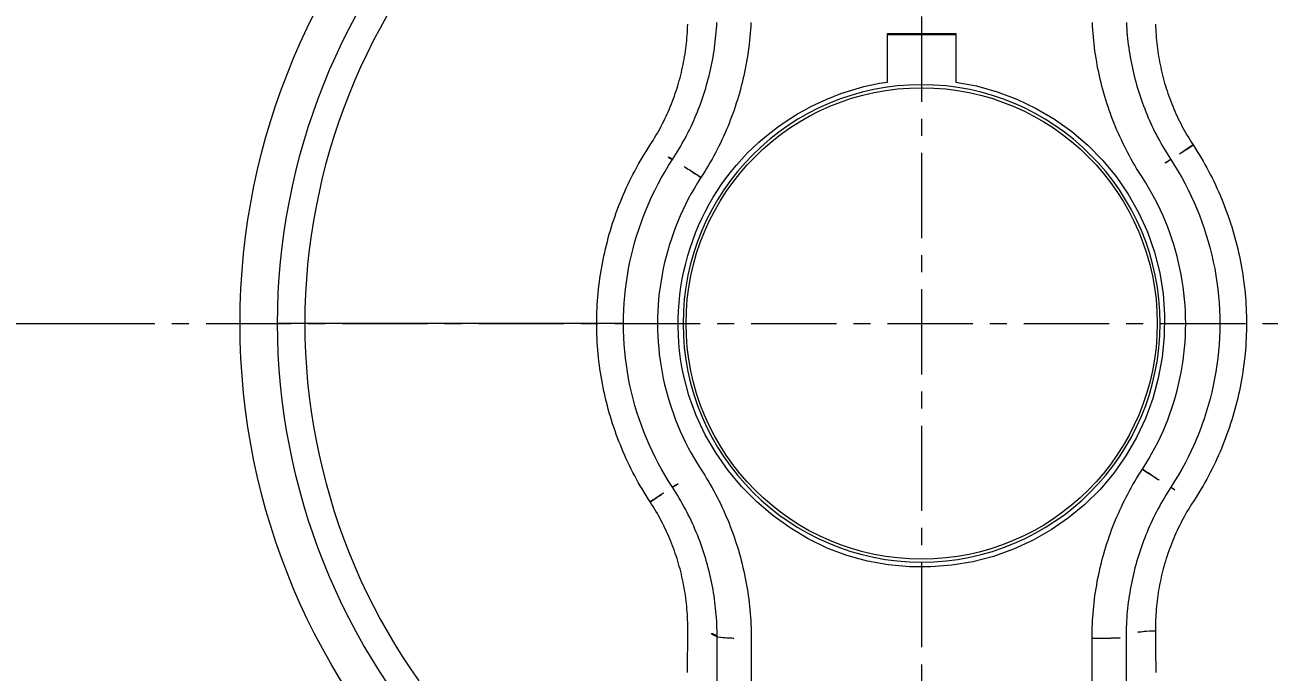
# Model space of a CAD drawing. Extents: x 16296679582 to 16296680068, y -37409616349 to -37409615993.
# Drawn here: x 16296679726.35 to 16296679762.87, y -37409616172.16 to -37409616153.18 of the extents above; entities that cross this region are included whole.
import ezdxf

# ---------------------------------------------------------------- set-up
doc = ezdxf.new("R2010")
doc.units = 0
doc.header["$LTSCALE"] = 10
doc.header["$MEASUREMENT"] = 0
doc.header["$PDMODE"] = 3
doc.header["$PDSIZE"] = -10
doc.linetypes.add('CENTER', pattern=[2, 1.25, -0.25, 0.25, -0.25])
doc.layers.get('0').update_dxf_attribs({"linetype": 'CONTINUOUS'})
doc.layers.get('DEFPOINTS').update_dxf_attribs({"linetype": 'CONTINUOUS'})
doc.layers.add('CL', color=2, linetype='CENTER')
doc.layers.add('DWG', color=7, linetype='CONTINUOUS')
doc.styles.add('Daelim Dimension', font='')
doc.styles.get('Daelim Dimension').set_extended_font_data('나눔고딕')
doc.dimstyles.new('DEFAULT', dxfattribs={"dimscale": 2, "dimtxt": 2, "dimasz": 2, "dimexe": 0, "dimexo": 2, "dimgap": 1, "dimtad": 1, "dimdec": 1, "dimzin": 9, "dimdsep": 46, "dimtxsty": 'Daelim Dimension', "dimcen": 0.5, "dimclrd": 252, "dimclre": 252, "dimclrt": 3, "dimadec": 1, "dimazin": 0, "dimtfac": 1, "dimtdec": 1, "dimtix": 1, "dimtmove": 0, "dimatfit": 3, "dimfxl": 1, "dimtolj": 1, "dimtzin": 1, "dimlwd": 9, "dimlwe": 9, "dimarcsym": 0})

# ---------------------------------------------------------------- blocks, each defined once
blk = doc.blocks.new('*D44')
at = {"color": 5, "lineweight": 9, "transparency": 16777216}
for p, q in [((16296679664.66807, -37409616157.93708), (16296679664.66807, -37409616082.79661)), ((16296679668.66807, -37409616082.79661), (16296679786.66807, -37409616082.79661)), ((16296679790.66807, -37409616157.93708), (16296679790.66807, -37409616082.79661))]:
    blk.add_line(p, q, dxfattribs=at)
at = {"color": 5, "transparency": 16777216}
for points in [[(16296679668.66807, -37409616082.12994), (16296679668.66807, -37409616083.46327), (16296679664.66807, -37409616082.79661)], [(16296679786.66807, -37409616082.12994), (16296679786.66807, -37409616083.46327), (16296679790.66807, -37409616082.79661)]]:
    blk.add_solid(points, dxfattribs=at)
at = {"layer": 'DEFPOINTS', "color": 0, "transparency": 16777216}
for p in [(16296679790.66807, -37409616082.79661), (16296679664.66807, -37409616161.93708), (16296679790.66807, -37409616161.93708)]:
    blk.add_point(p, dxfattribs=at)
at = {"color": 7, "transparency": 16777216, "insert": (16296679727.66807, -37409616076.44182), "char_height": 8, "attachment_point": 5, "style": 'Daelim Dimension'}
blk.add_mtext('\\A1;126', dxfattribs=at)
blk = doc.blocks.new('*D42')
at = {"color": 5, "lineweight": 9, "transparency": 16777216}
for p, q in [((16296679667.66807, -37409616157.93708), (16296679667.66807, -37409616095.18499)), ((16296679671.66807, -37409616095.18499), (16296679783.66807, -37409616095.18499)), ((16296679787.66807, -37409616157.93708), (16296679787.66807, -37409616095.18499))]:
    blk.add_line(p, q, dxfattribs=at)
at = {"color": 5, "transparency": 16777216}
for points in [[(16296679671.66807, -37409616094.518333), (16296679671.66807, -37409616095.851646), (16296679667.66807, -37409616095.18499)], [(16296679783.66807, -37409616094.518333), (16296679783.66807, -37409616095.851646), (16296679787.66807, -37409616095.18499)]]:
    blk.add_solid(points, dxfattribs=at)
at = {"layer": 'DEFPOINTS', "color": 0, "transparency": 16777216}
for p in [(16296679787.66807, -37409616095.18499), (16296679667.66807, -37409616161.93708), (16296679787.66807, -37409616161.93708)]:
    blk.add_point(p, dxfattribs=at)
at = {"color": 7, "transparency": 16777216, "insert": (16296679727.66807, -37409616088.847366), "char_height": 8, "attachment_point": 5, "style": 'Daelim Dimension'}
blk.add_mtext('\\A1;120', dxfattribs=at)

msp = doc.modelspace()

# ---------------------------------------------------------------- linework, layer by layer
at = {"layer": 'CL', "lineweight": 13, "ltscale": 0.2}
for p, q in [((16296679752.66807, -37409616136.93708), (16296679752.66807, -37409616227.372551)), ((16296679677.66807, -37409616161.93708), (16296679727.66807, -37409616161.93708)), ((16296679727.66807, -37409616161.93708), (16296679777.66807, -37409616161.93708))]:
    msp.add_line(p, q, dxfattribs=at)
msp.add_lwpolyline([(16296679743.135611, -37409616161.93708), (16296679742.964121, -37409616161.93708), (16296679742.792669, -37409616161.93708), (16296679742.621229, -37409616161.93708), (16296679742.44982, -37409616161.93708), (16296679742.278431, -37409616161.93708), (16296679742.107071, -37409616161.93708), (16296679741.93572, -37409616161.93708), (16296679741.764391, -37409616161.93708), (16296679741.593069, -37409616161.93708), (16296679741.42177, -37409616161.93708), (16296679741.250481, -37409616161.93708), (16296679741.07921, -37409616161.93708), (16296679740.90794, -37409616161.93708), (16296679740.736691, -37409616161.93708), (16296679740.565439, -37409616161.93708), (16296679740.394211, -37409616161.93708), (16296679740.22298, -37409616161.93708), (16296679740.05175, -37409616161.93708), (16296679739.880529, -37409616161.93708), (16296679739.709311, -37409616161.93708), (16296679739.53809, -37409616161.93708), (16296679739.366871, -37409616161.93708), (16296679739.19565, -37409616161.93708), (16296679739.02442, -37409616161.93708), (16296679738.853189, -37409616161.93708), (16296679738.681959, -37409616161.93708), (16296679738.510719, -37409616161.93708), (16296679738.33947, -37409616161.93708), (16296679738.168209, -37409616161.93708), (16296679737.996941, -37409616161.93708), (16296679737.825661, -37409616161.93708), (16296679737.654369, -37409616161.93708), (16296679737.483061, -37409616161.93708), (16296679737.311741, -37409616161.93708), (16296679737.1404, -37409616161.93708), (16296679736.96904, -37409616161.93708), (16296679736.797661, -37409616161.93708), (16296679736.626261, -37409616161.93708), (16296679736.45484, -37409616161.93708), (16296679736.2834, -37409616161.93708), (16296679736.111931, -37409616161.93708), (16296679735.940439, -37409616161.93708), (16296679735.768909, -37409616161.93708), (16296679735.597361, -37409616161.93708), (16296679735.425779, -37409616161.93708), (16296679735.254169, -37409616161.93708), (16296679735.082529, -37409616161.93708), (16296679734.910851, -37409616161.93708), (16296679734.73914, -37409616161.93708), (16296679734.56739, -37409616161.93708)], dxfattribs=at)
at = {"layer": 'DWG', "lineweight": 18}
for p, q in [((16296679751.66807, -37409616154.857353), (16296679751.66807, -37409616153.43708)), ((16296679751.66807, -37409616153.43708), (16296679753.66807, -37409616153.43708)), ((16296679753.66807, -37409616153.43708), (16296679753.66807, -37409616154.857353)), ((16296679753.66807, -37409616153.473457), (16296679751.66807, -37409616153.473457)), ((16296679746.66807, -37409616177.959251), (16296679746.66807, -37409616171.132874)), ((16296679747.66807, -37409616171.182137), (16296679747.66807, -37409616178.046173)), ((16296679757.66807, -37409616178.046173), (16296679757.66807, -37409616171.182137)), ((16296679758.66807, -37409616171.132874), (16296679758.66807, -37409616177.959251))]:
    msp.add_line(p, q, dxfattribs=at)
for points in [[(16296679733.76807, -37409616161.937103), (16296679733.77356, -37409616161.485207), (16296679733.78997, -37409616161.034073), (16296679733.81723, -37409616160.583893), (16296679733.855249, -37409616160.134903), (16296679733.903971, -37409616159.687309), (16296679733.96331, -37409616159.241333), (16296679734.03318, -37409616158.797157), (16296679734.11351, -37409616158.355049), (16296679734.204229, -37409616157.915176), (16296679734.30525, -37409616157.477798), (16296679734.4165, -37409616157.043098), (16296679734.53791, -37409616156.611298), (16296679734.66939, -37409616156.182617), (16296679734.810869, -37409616155.757271), (16296679734.962271, -37409616155.335472), (16296679735.12351, -37409616154.917427), (16296679735.294519, -37409616154.503372), (16296679735.47522, -37409616154.093513), (16296679735.665529, -37409616153.688049), (16296679735.86537, -37409616153.287216), (16296679736.07468, -37409616152.89122)], [(16296679736.98575, -37409616152.899452), (16296679736.77632, -37409616153.273857), (16296679736.575871, -37409616153.653107), (16296679736.38448, -37409616154.036987), (16296679736.202221, -37409616154.425293), (16296679736.02916, -37409616154.817833), (16296679735.865391, -37409616155.214371), (16296679735.71096, -37409616155.614723), (16296679735.565969, -37409616156.018677), (16296679735.430479, -37409616156.426041), (16296679735.30456, -37409616156.836594), (16296679735.18829, -37409616157.250122), (16296679735.081751, -37409616157.666443), (16296679734.985001, -37409616158.08532), (16296679734.898121, -37409616158.506577), (16296679734.821199, -37409616158.929993), (16296679734.75429, -37409616159.355347), (16296679734.69747, -37409616159.782471), (16296679734.65082, -37409616160.211143), (16296679734.61442, -37409616160.641129), (16296679734.588329, -37409616161.072258), (16296679734.57263, -37409616161.504311), (16296679734.56739, -37409616161.93708)], [(16296679744.70083, -37409616156.703568), (16296679744.74494, -37409616156.635513), (16296679744.78816, -37409616156.567009), (16296679744.8305, -37409616156.49807), (16296679744.87195, -37409616156.428703), (16296679744.912519, -37409616156.35891), (16296679744.95219, -37409616156.288696), (16296679744.99098, -37409616156.218102), (16296679745.02887, -37409616156.147087), (16296679745.06588, -37409616156.075706), (16296679745.10199, -37409616156.003937), (16296679745.137211, -37409616155.931824), (16296679745.171539, -37409616155.859322), (16296679745.204969, -37409616155.786484), (16296679745.237511, -37409616155.713303), (16296679745.269159, -37409616155.639793), (16296679745.29991, -37409616155.565941), (16296679745.32976, -37409616155.491783), (16296679745.358721, -37409616155.41732), (16296679745.38677, -37409616155.34256), (16296679745.413931, -37409616155.267517), (16296679745.440189, -37409616155.192177), (16296679745.465549, -37409616155.116577), (16296679745.490009, -37409616155.040718), (16296679745.513571, -37409616154.9646), (16296679745.536221, -37409616154.888237), (16296679745.55797, -37409616154.811638), (16296679745.578819, -37409616154.73481), (16296679745.59877, -37409616154.657761), (16296679745.6178, -37409616154.580513), (16296679745.635941, -37409616154.503036), (16296679745.65316, -37409616154.425392), (16296679745.669479, -37409616154.347557), (16296679745.684891, -37409616154.269547), (16296679745.69939, -37409616154.191383), (16296679745.71299, -37409616154.113037), (16296679745.72567, -37409616154.034561), (16296679745.73744, -37409616153.95594), (16296679745.748301, -37409616153.877182), (16296679745.758249, -37409616153.798309), (16296679745.767281, -37409616153.719322), (16296679745.77541, -37409616153.640228), (16296679745.78261, -37409616153.561043), (16296679745.7889, -37409616153.481758), (16296679745.794279, -37409616153.402397), (16296679745.79874, -37409616153.322983), (16296679745.80228, -37409616153.2435), (16296679745.804899, -37409616153.163963)], [(16296679745.354639, -37409616157.133308), (16296679745.40563, -37409616157.054688), (16296679745.45565, -37409616156.97554), (16296679745.5047, -37409616156.895882), (16296679745.55278, -37409616156.815727), (16296679745.59988, -37409616156.735077), (16296679745.646009, -37409616156.653954), (16296679745.691151, -37409616156.572357), (16296679745.73531, -37409616156.490288), (16296679745.778481, -37409616156.407761), (16296679745.820669, -37409616156.324799), (16296679745.86186, -37409616156.241386), (16296679745.90206, -37409616156.157547), (16296679745.941271, -37409616156.073303), (16296679745.979469, -37409616155.988617), (16296679746.01667, -37409616155.903557), (16296679746.05287, -37409616155.818092), (16296679746.08806, -37409616155.732239), (16296679746.12225, -37409616155.646011), (16296679746.15542, -37409616155.559418), (16296679746.18758, -37409616155.472473), (16296679746.218719, -37409616155.38517), (16296679746.24884, -37409616155.297523), (16296679746.277941, -37409616155.209549), (16296679746.306021, -37409616155.121246), (16296679746.333071, -37409616155.032654), (16296679746.359091, -37409616154.943733), (16296679746.384069, -37409616154.854523), (16296679746.40803, -37409616154.765022), (16296679746.430941, -37409616154.675247), (16296679746.45282, -37409616154.585197), (16296679746.47365, -37409616154.494888), (16296679746.493441, -37409616154.404327), (16296679746.51218, -37409616154.31353), (16296679746.529869, -37409616154.222488), (16296679746.546511, -37409616154.131233), (16296679746.562099, -37409616154.039749), (16296679746.57662, -37409616153.948067), (16296679746.59009, -37409616153.856178), (16296679746.602489, -37409616153.764107), (16296679746.613831, -37409616153.671852), (16296679746.6241, -37409616153.579422), (16296679746.633301, -37409616153.486832), (16296679746.64143, -37409616153.394089), (16296679746.648491, -37409616153.301193), (16296679746.654461, -37409616153.208168), (16296679746.659349, -37409616153.115013)], [(16296679747.658279, -37409616153.111687), (16296679747.652781, -37409616153.217018), (16296679747.64607, -37409616153.322212), (16296679747.638149, -37409616153.427254), (16296679747.629009, -37409616153.532112), (16296679747.618679, -37409616153.63681), (16296679747.60714, -37409616153.741333), (16296679747.594391, -37409616153.84565), (16296679747.58046, -37409616153.949768), (16296679747.565319, -37409616154.053673), (16296679747.549, -37409616154.157356), (16296679747.531481, -37409616154.260811), (16296679747.512779, -37409616154.364014), (16296679747.492889, -37409616154.466972), (16296679747.471821, -37409616154.569656), (16296679747.449579, -37409616154.672081), (16296679747.426161, -37409616154.774223), (16296679747.40156, -37409616154.87606), (16296679747.375799, -37409616154.9776), (16296679747.348869, -37409616155.078827), (16296679747.32077, -37409616155.179733), (16296679747.29151, -37409616155.280312), (16296679747.261101, -37409616155.380539), (16296679747.229521, -37409616155.480423), (16296679747.196791, -37409616155.579933), (16296679747.16291, -37409616155.679077), (16296679747.12789, -37409616155.77784), (16296679747.091709, -37409616155.876213), (16296679747.054399, -37409616155.974167), (16296679747.015949, -37409616156.071716), (16296679746.976351, -37409616156.168854), (16296679746.935631, -37409616156.265556), (16296679746.89377, -37409616156.361809), (16296679746.85078, -37409616156.457619), (16296679746.806669, -37409616156.552963), (16296679746.761431, -37409616156.647827), (16296679746.715071, -37409616156.742218), (16296679746.667601, -37409616156.836113), (16296679746.619011, -37409616156.929512), (16296679746.5693, -37409616157.022392), (16296679746.51849, -37409616157.114754), (16296679746.46657, -37409616157.206581), (16296679746.413549, -37409616157.297867), (16296679746.359421, -37409616157.388611), (16296679746.30419, -37409616157.478783), (16296679746.247869, -37409616157.568382), (16296679746.19046, -37409616157.657402)], [(16296679759.145679, -37409616157.657402), (16296679759.08827, -37409616157.568382), (16296679759.03195, -37409616157.478783), (16296679758.976721, -37409616157.388611), (16296679758.9226, -37409616157.297867), (16296679758.869579, -37409616157.206581), (16296679758.81765, -37409616157.114754), (16296679758.76684, -37409616157.022392), (16296679758.71714, -37409616156.929512), (16296679758.66855, -37409616156.836113), (16296679758.621071, -37409616156.742218), (16296679758.574711, -37409616156.647827), (16296679758.52948, -37409616156.552963), (16296679758.485359, -37409616156.457619), (16296679758.442381, -37409616156.361809), (16296679758.40052, -37409616156.265556), (16296679758.359791, -37409616156.168854), (16296679758.3202, -37409616156.071716), (16296679758.28174, -37409616155.974167), (16296679758.244431, -37409616155.876213), (16296679758.20826, -37409616155.77784), (16296679758.173229, -37409616155.679077), (16296679758.139351, -37409616155.579933), (16296679758.106621, -37409616155.480423), (16296679758.07505, -37409616155.380539), (16296679758.04463, -37409616155.280312), (16296679758.015369, -37409616155.179733), (16296679757.98728, -37409616155.078827), (16296679757.96034, -37409616154.9776), (16296679757.93458, -37409616154.87606), (16296679757.90999, -37409616154.774223), (16296679757.88656, -37409616154.672081), (16296679757.864321, -37409616154.569656), (16296679757.84325, -37409616154.466972), (16296679757.82337, -37409616154.364014), (16296679757.804661, -37409616154.260811), (16296679757.787149, -37409616154.157356), (16296679757.770821, -37409616154.053673), (16296679757.75569, -37409616153.949768), (16296679757.741751, -37409616153.84565), (16296679757.72901, -37409616153.741333), (16296679757.71747, -37409616153.63681), (16296679757.70713, -37409616153.532112), (16296679757.698, -37409616153.427254), (16296679757.690069, -37409616153.322212), (16296679757.683359, -37409616153.217018), (16296679757.67787, -37409616153.111687)], [(16296679758.67679, -37409616153.115013), (16296679758.681681, -37409616153.208168), (16296679758.68766, -37409616153.301193), (16296679758.69471, -37409616153.394089), (16296679758.702841, -37409616153.486832), (16296679758.71204, -37409616153.579422), (16296679758.722309, -37409616153.671852), (16296679758.73365, -37409616153.764107), (16296679758.74605, -37409616153.856178), (16296679758.75952, -37409616153.948067), (16296679758.77405, -37409616154.039749), (16296679758.789631, -37409616154.131233), (16296679758.806271, -37409616154.222488), (16296679758.823959, -37409616154.31353), (16296679758.842699, -37409616154.404327), (16296679758.86249, -37409616154.494888), (16296679758.883329, -37409616154.585197), (16296679758.905199, -37409616154.675247), (16296679758.92812, -37409616154.765022), (16296679758.95207, -37409616154.854523), (16296679758.97706, -37409616154.943733), (16296679759.00308, -37409616155.032654), (16296679759.03013, -37409616155.121246), (16296679759.058201, -37409616155.209549), (16296679759.087299, -37409616155.297523), (16296679759.11742, -37409616155.38517), (16296679759.148569, -37409616155.472473), (16296679759.180719, -37409616155.559418), (16296679759.2139, -37409616155.646011), (16296679759.248079, -37409616155.732239), (16296679759.28327, -37409616155.818092), (16296679759.319469, -37409616155.903557), (16296679759.35667, -37409616155.988617), (16296679759.39488, -37409616156.073303), (16296679759.43408, -37409616156.157547), (16296679759.474279, -37409616156.241386), (16296679759.51548, -37409616156.324799), (16296679759.557659, -37409616156.407761), (16296679759.60083, -37409616156.490288), (16296679759.644991, -37409616156.572357), (16296679759.69014, -37409616156.653954), (16296679759.736259, -37409616156.735077), (16296679759.78336, -37409616156.815727), (16296679759.83144, -37409616156.895882), (16296679759.880489, -37409616156.97554), (16296679759.93051, -37409616157.054688), (16296679759.981501, -37409616157.133308)], [(16296679759.531309, -37409616153.16362), (16296679759.53393, -37409616153.243141), (16296679759.53747, -37409616153.322609), (16296679759.54192, -37409616153.402023), (16296679759.5473, -37409616153.481361), (16296679759.553591, -37409616153.560631), (16296679759.560789, -37409616153.639816), (16296679759.568911, -37409616153.718903), (16296679759.57794, -37409616153.79789), (16296679759.587891, -37409616153.876762), (16296679759.598749, -37409616153.955513), (16296679759.610519, -37409616154.034142), (16296679759.623199, -37409616154.112633), (16296679759.636789, -37409616154.190964), (16296679759.651291, -37409616154.269142), (16296679759.66671, -37409616154.34716), (16296679759.68302, -37409616154.425003), (16296679759.700251, -37409616154.502663), (16296679759.71838, -37409616154.580116), (16296679759.737419, -37409616154.657387), (16296679759.75736, -37409616154.734451), (16296679759.77821, -37409616154.811287), (16296679759.799959, -37409616154.887901), (16296679759.822611, -37409616154.964279), (16296679759.846161, -37409616155.040413), (16296679759.870621, -37409616155.116287), (16296679759.895981, -37409616155.191887), (16296679759.92223, -37409616155.267242), (16296679759.94939, -37409616155.3423), (16296679759.97744, -37409616155.417068), (16296679760.00639, -37409616155.491547), (16296679760.03624, -37409616155.565712), (16296679760.06699, -37409616155.639557), (16296679760.098631, -37409616155.713081), (16296679760.131161, -37409616155.78627), (16296679760.164591, -37409616155.859123), (16296679760.19891, -37409616155.931618), (16296679760.234119, -37409616156.003754), (16296679760.27022, -37409616156.075523), (16296679760.30722, -37409616156.146896), (16296679760.34511, -37409616156.217903), (16296679760.383881, -37409616156.288513), (16296679760.42354, -37409616156.358704), (16296679760.46409, -37409616156.42849), (16296679760.505529, -37409616156.497849), (16296679760.547859, -37409616156.566772), (16296679760.59107, -37409616156.635262), (16296679760.63516, -37409616156.7033)], [(16296679745.678499, -37409616163.443199), (16296679745.63257, -37409616163.210693), (16296679745.594681, -37409616162.977112), (16296679745.564779, -37409616162.742699), (16296679745.542801, -37409616162.507683), (16296679745.528681, -37409616162.272293), (16296679745.52236, -37409616162.036774), (16296679745.523781, -37409616161.801338), (16296679745.53289, -37409616161.566231), (16296679745.54962, -37409616161.331688), (16296679745.57391, -37409616161.097931), (16296679745.6057, -37409616160.865196), (16296679745.644939, -37409616160.633728), (16296679745.691561, -37409616160.40374), (16296679745.745501, -37409616160.175484), (16296679745.806709, -37409616159.949173), (16296679745.87512, -37409616159.725037), (16296679745.95068, -37409616159.503326), (16296679746.033319, -37409616159.284279), (16296679746.12298, -37409616159.068108), (16296679746.219601, -37409616158.855057), (16296679746.32313, -37409616158.645348), (16296679746.43351, -37409616158.439217), (16296679746.550659, -37409616158.236908), (16296679746.674549, -37409616158.038643), (16296679746.80509, -37409616157.84465), (16296679746.942209, -37409616157.655228), (16296679747.08573, -37409616157.470573), (16296679747.235411, -37409616157.29084), (16296679747.391069, -37409616157.116173), (16296679747.55249, -37409616156.946678), (16296679747.71946, -37409616156.782509), (16296679747.891769, -37409616156.62381), (16296679748.06921, -37409616156.470711), (16296679748.25157, -37409616156.323349), (16296679748.43865, -37409616156.181862), (16296679748.63023, -37409616156.046379), (16296679748.826099, -37409616155.917053), (16296679749.02606, -37409616155.793999), (16296679749.2299, -37409616155.677383), (16296679749.437401, -37409616155.567307), (16296679749.648371, -37409616155.463928), (16296679749.86257, -37409616155.367393), (16296679750.079821, -37409616155.277809), (16296679750.2999, -37409616155.195343), (16296679750.5226, -37409616155.120102), (16296679750.747709, -37409616155.052254), (16296679750.975019, -37409616154.991913), (16296679751.204321, -37409616154.939217), (16296679751.43541, -37409616154.894333), (16296679751.66807, -37409616154.857353)], [(16296679753.66807, -37409616154.857353), (16296679754.27985, -37409616154.971878), (16296679754.880529, -37409616155.140053), (16296679755.465179, -37409616155.359711), (16296679756.028891, -37409616155.62867), (16296679756.56674, -37409616155.944763), (16296679757.073811, -37409616156.305817), (16296679757.54582, -37409616156.709511), (16296679757.980631, -37409616157.152748), (16296679758.375641, -37409616157.632187), (16296679758.72823, -37409616158.144478), (16296679759.035749, -37409616158.686279), (16296679759.29557, -37409616159.25425), (16296679759.50449, -37409616159.844452), (16296679759.65782, -37409616160.449577), (16296679759.75581, -37409616161.064713), (16296679759.799419, -37409616161.685501), (16296679759.7896, -37409616162.307571), (16296679759.727329, -37409616162.926567), (16296679759.613569, -37409616163.538116), (16296679759.449261, -37409616164.137878), (16296679759.235371, -37409616164.721474), (16296679758.97287, -37409616165.284523), (16296679758.66272, -37409616165.822693), (16296679758.30587, -37409616166.331596), (16296679757.90328, -37409616166.806892), (16296679757.459, -37409616167.244133), (16296679756.97891, -37409616167.640297), (16296679756.466749, -37409616167.993156), (16296679755.92627, -37409616168.300461), (16296679755.361191, -37409616168.559982), (16296679754.77527, -37409616168.769493), (16296679754.17227, -37409616168.926628), (16296679753.55685, -37409616169.030029), (16296679752.934271, -37409616169.079742), (16296679752.30983, -37409616169.075844), (16296679751.688801, -37409616169.018387), (16296679751.076469, -37409616168.907463), (16296679750.47813, -37409616168.742889), (16296679749.898359, -37409616168.524368), (16296679749.340481, -37409616168.254677), (16296679748.80773, -37409616167.937027), (16296679748.30335, -37409616167.574562), (16296679747.830589, -37409616167.170479), (16296679747.392679, -37409616166.727943), (16296679746.992861, -37409616166.250137), (16296679746.634371, -37409616165.740227), (16296679746.32045, -37409616165.201408), (16296679746.05434, -37409616164.636841), (16296679745.839279, -37409616164.049713), (16296679745.678499, -37409616163.443199)], [(16296679743.135611, -37409616161.93708), (16296679743.136209, -37409616161.826279), (16296679743.138121, -37409616161.71553), (16296679743.141331, -37409616161.604843), (16296679743.14584, -37409616161.494232), (16296679743.151649, -37409616161.383713), (16296679743.158739, -37409616161.273277), (16296679743.16713, -37409616161.162971), (16296679743.1768, -37409616161.052788), (16296679743.187759, -37409616160.942741), (16296679743.199989, -37409616160.832848), (16296679743.213499, -37409616160.723106), (16296679743.228279, -37409616160.613564), (16296679743.244341, -37409616160.504189), (16296679743.26166, -37409616160.39502), (16296679743.280239, -37409616160.286057), (16296679743.300079, -37409616160.17733), (16296679743.321171, -37409616160.06884), (16296679743.343519, -37409616159.960587), (16296679743.36713, -37409616159.852623), (16296679743.39197, -37409616159.744911), (16296679743.41806, -37409616159.637489), (16296679743.445391, -37409616159.530373), (16296679743.473961, -37409616159.423569), (16296679743.503759, -37409616159.317093), (16296679743.53479, -37409616159.210953), (16296679743.567051, -37409616159.105164), (16296679743.600531, -37409616158.999733), (16296679743.635229, -37409616158.894676), (16296679743.67115, -37409616158.790009), (16296679743.708281, -37409616158.685738), (16296679743.74663, -37409616158.581886), (16296679743.78618, -37409616158.478447), (16296679743.826929, -37409616158.375458), (16296679743.868891, -37409616158.272919), (16296679743.912041, -37409616158.170837), (16296679743.95639, -37409616158.069229), (16296679744.00193, -37409616157.968109), (16296679744.048651, -37409616157.867493), (16296679744.09656, -37409616157.767387), (16296679744.14566, -37409616157.667801), (16296679744.19593, -37409616157.568764), (16296679744.24737, -37409616157.470261), (16296679744.29999, -37409616157.372322), (16296679744.353769, -37409616157.274963), (16296679744.40872, -37409616157.178192), (16296679744.46483, -37409616157.082024), (16296679744.5221, -37409616156.986458), (16296679744.58053, -37409616156.891518), (16296679744.6401, -37409616156.797218), (16296679744.70083, -37409616156.703568)], [(16296679760.63516, -37409616156.7033), (16296679760.69589, -37409616156.796959), (16296679760.755461, -37409616156.891273), (16296679760.813881, -37409616156.986214), (16296679760.871149, -37409616157.081779), (16296679760.927259, -37409616157.177963), (16296679760.982201, -37409616157.274727), (16296679761.03598, -37409616157.372101), (16296679761.088591, -37409616157.470039), (16296679761.140039, -37409616157.568542), (16296679761.1903, -37409616157.667587), (16296679761.239389, -37409616157.767181), (16296679761.287291, -37409616157.867287), (16296679761.334021, -37409616157.967918), (16296679761.379551, -37409616158.069038), (16296679761.423889, -37409616158.170647), (16296679761.467039, -37409616158.272743), (16296679761.509001, -37409616158.375282), (16296679761.549749, -37409616158.478279), (16296679761.5893, -37409616158.581718), (16296679761.62764, -37409616158.685577), (16296679761.66477, -37409616158.789848), (16296679761.700689, -37409616158.894524), (16296679761.73539, -37409616158.99958), (16296679761.768869, -37409616159.105011), (16296679761.80113, -37409616159.210808), (16296679761.83217, -37409616159.316963), (16296679761.861971, -37409616159.423439), (16296679761.890539, -37409616159.530251), (16296679761.917879, -37409616159.637367), (16296679761.943979, -37409616159.744797), (16296679761.96883, -37409616159.852501), (16296679761.992439, -37409616159.960487), (16296679762.014811, -37409616160.068741), (16296679762.035919, -37409616160.177238), (16296679762.05578, -37409616160.285973), (16296679762.074381, -37409616160.394943), (16296679762.091709, -37409616160.504097), (16296679762.10779, -37409616160.61348), (16296679762.122589, -37409616160.723053), (16296679762.136129, -37409616160.832787), (16296679762.14839, -37409616160.942688), (16296679762.15937, -37409616161.052727), (16296679762.169081, -37409616161.162933), (16296679762.1775, -37409616161.273239), (16296679762.184629, -37409616161.383667), (16296679762.190479, -37409616161.494202), (16296679762.19503, -37409616161.60482), (16296679762.19828, -37409616161.715523), (16296679762.200239, -37409616161.826271), (16296679762.20089, -37409616161.93708)], [(16296679745.354639, -37409616166.740852), (16296679745.244141, -37409616166.568207), (16296679745.137911, -37409616166.39328), (16296679745.03595, -37409616166.216141), (16296679744.938299, -37409616166.036888), (16296679744.84498, -37409616165.855614), (16296679744.756001, -37409616165.672409), (16296679744.671391, -37409616165.487358), (16296679744.59116, -37409616165.30056), (16296679744.515341, -37409616165.112091), (16296679744.443939, -37409616164.922058), (16296679744.376989, -37409616164.730553), (16296679744.31451, -37409616164.537643), (16296679744.256519, -37409616164.343437), (16296679744.20303, -37409616164.148033), (16296679744.15407, -37409616163.9515), (16296679744.109659, -37409616163.753937), (16296679744.06983, -37409616163.555443), (16296679744.03458, -37409616163.356087), (16296679744.003941, -37409616163.155998), (16296679743.97793, -37409616162.955231), (16296679743.956579, -37409616162.753883), (16296679743.93989, -37409616162.552063), (16296679743.9279, -37409616162.349831), (16296679743.92062, -37409616162.147301), (16296679743.918079, -37409616161.944557), (16296679743.9203, -37409616161.741737), (16296679743.927311, -37409616161.539009), (16296679743.939091, -37409616161.336456), (16296679743.955601, -37409616161.134201), (16296679743.97683, -37409616160.932327), (16296679744.002741, -37409616160.730942), (16296679744.033331, -37409616160.530151), (16296679744.06855, -37409616160.330048), (16296679744.1084, -37409616160.130737), (16296679744.15284, -37409616159.932343), (16296679744.201851, -37409616159.734932), (16296679744.2554, -37409616159.538628), (16296679744.31348, -37409616159.343529), (16296679744.37607, -37409616159.149727), (16296679744.443119, -37409616158.957336), (16296679744.514629, -37409616158.766457), (16296679744.59057, -37409616158.577187), (16296679744.67091, -37409616158.389641), (16296679744.75564, -37409616158.203903), (16296679744.844721, -37409616158.020081), (16296679744.938129, -37409616157.83828), (16296679745.035851, -37409616157.6586), (16296679745.137859, -37409616157.481148), (16296679745.244129, -37409616157.306023), (16296679745.354639, -37409616157.133308)], [(16296679759.981501, -37409616157.133308), (16296679760.09201, -37409616157.306023), (16296679760.19828, -37409616157.481148), (16296679760.300289, -37409616157.6586), (16296679760.39801, -37409616157.83828), (16296679760.49143, -37409616158.020081), (16296679760.580509, -37409616158.203903), (16296679760.66523, -37409616158.389641), (16296679760.745569, -37409616158.577187), (16296679760.82151, -37409616158.766457), (16296679760.893021, -37409616158.957336), (16296679760.960079, -37409616159.149727), (16296679761.022659, -37409616159.343529), (16296679761.08074, -37409616159.538628), (16296679761.1343, -37409616159.734932), (16296679761.18331, -37409616159.932343), (16296679761.227751, -37409616160.130737), (16296679761.26759, -37409616160.330048), (16296679761.30282, -37409616160.530151), (16296679761.333401, -37409616160.730942), (16296679761.35932, -37409616160.932327), (16296679761.380541, -37409616161.134201), (16296679761.397051, -37409616161.336456), (16296679761.408831, -37409616161.539009), (16296679761.41584, -37409616161.741737), (16296679761.41807, -37409616161.944557), (16296679761.41552, -37409616162.147301), (16296679761.408239, -37409616162.349831), (16296679761.39625, -37409616162.552063), (16296679761.37957, -37409616162.753883), (16296679761.35821, -37409616162.955231), (16296679761.332199, -37409616163.155998), (16296679761.301571, -37409616163.356087), (16296679761.266319, -37409616163.555443), (16296679761.22648, -37409616163.753937), (16296679761.18207, -37409616163.9515), (16296679761.13311, -37409616164.148033), (16296679761.07963, -37409616164.343437), (16296679761.021629, -37409616164.537643), (16296679760.95915, -37409616164.730553), (16296679760.8922, -37409616164.922058), (16296679760.82081, -37409616165.112091), (16296679760.744989, -37409616165.30056), (16296679760.664761, -37409616165.487358), (16296679760.580139, -37409616165.672409), (16296679760.491159, -37409616165.855614), (16296679760.39784, -37409616166.036888), (16296679760.30019, -37409616166.216141), (16296679760.19824, -37409616166.39328), (16296679760.091999, -37409616166.568207), (16296679759.981501, -37409616166.740852)], [(16296679746.19046, -37409616157.657402), (16296679746.092489, -37409616157.811363), (16296679745.998289, -37409616157.967453), (16296679745.907881, -37409616158.125603), (16296679745.82128, -37409616158.285721), (16296679745.738501, -37409616158.447708), (16296679745.65958, -37409616158.611488), (16296679745.58452, -37409616158.776947), (16296679745.51335, -37409616158.944031), (16296679745.4461, -37409616159.112617), (16296679745.382771, -37409616159.282631), (16296679745.323389, -37409616159.453972), (16296679745.267981, -37409616159.626556), (16296679745.21656, -37409616159.800293), (16296679745.169161, -37409616159.975098), (16296679745.12578, -37409616160.150871), (16296679745.086451, -37409616160.32753), (16296679745.051189, -37409616160.504967), (16296679745.02002, -37409616160.683121), (16296679744.99297, -37409616160.861893), (16296679744.970039, -37409616161.041161), (16296679744.951269, -37409616161.220871), (16296679744.936661, -37409616161.400917), (16296679744.92625, -37409616161.58123), (16296679744.92005, -37409616161.761688), (16296679744.918079, -37409616161.942223), (16296679744.920321, -37409616162.122688), (16296679744.92676, -37409616162.302971), (16296679744.937361, -37409616162.482986), (16296679744.95212, -37409616162.662659), (16296679744.97101, -37409616162.841904), (16296679744.994011, -37409616163.020638), (16296679745.021111, -37409616163.198792), (16296679745.052299, -37409616163.376266), (16296679745.087549, -37409616163.553009), (16296679745.12685, -37409616163.728912), (16296679745.170191, -37409616163.903923), (16296679745.217529, -37409616164.077927), (16296679745.268869, -37409616164.250877), (16296679745.32419, -37409616164.422684), (16296679745.383471, -37409616164.593246), (16296679745.446699, -37409616164.762512), (16296679745.513861, -37409616164.930389), (16296679745.584921, -37409616165.096802), (16296679745.659889, -37409616165.261673), (16296679745.73872, -37409616165.424896), (16296679745.821421, -37409616165.586433), (16296679745.907961, -37409616165.74617), (16296679745.998329, -37409616165.904053), (16296679746.092501, -37409616166.059967), (16296679746.19046, -37409616166.213867)], [(16296679759.145679, -37409616166.213867), (16296679759.24365, -37409616166.059967), (16296679759.33782, -37409616165.904053), (16296679759.428181, -37409616165.74617), (16296679759.514721, -37409616165.586433), (16296679759.59742, -37409616165.424896), (16296679759.67626, -37409616165.261673), (16296679759.751221, -37409616165.096802), (16296679759.822281, -37409616164.930389), (16296679759.889441, -37409616164.762512), (16296679759.952669, -37409616164.593246), (16296679760.01195, -37409616164.422684), (16296679760.06727, -37409616164.250877), (16296679760.11861, -37409616164.077927), (16296679760.16596, -37409616163.903923), (16296679760.20929, -37409616163.728912), (16296679760.24859, -37409616163.553009), (16296679760.28384, -37409616163.376266), (16296679760.315029, -37409616163.198792), (16296679760.342131, -37409616163.020638), (16296679760.365141, -37409616162.841904), (16296679760.384029, -37409616162.662659), (16296679760.398781, -37409616162.482986), (16296679760.40938, -37409616162.302971), (16296679760.415819, -37409616162.122688), (16296679760.41807, -37409616161.942223), (16296679760.4161, -37409616161.761688), (16296679760.409901, -37409616161.58123), (16296679760.399481, -37409616161.400917), (16296679760.38488, -37409616161.220871), (16296679760.3661, -37409616161.041161), (16296679760.34318, -37409616160.861893), (16296679760.31612, -37409616160.683121), (16296679760.28495, -37409616160.504967), (16296679760.249701, -37409616160.32753), (16296679760.210369, -37409616160.150871), (16296679760.16699, -37409616159.975098), (16296679760.119579, -37409616159.800293), (16296679760.068159, -37409616159.626556), (16296679760.012751, -37409616159.453972), (16296679759.953369, -37409616159.282631), (16296679759.890051, -37409616159.112617), (16296679759.82279, -37409616158.944031), (16296679759.751619, -37409616158.776947), (16296679759.676571, -37409616158.611488), (16296679759.597639, -37409616158.447708), (16296679759.51487, -37409616158.285721), (16296679759.428261, -37409616158.125603), (16296679759.337851, -37409616157.967453), (16296679759.24365, -37409616157.811363), (16296679759.145679, -37409616157.657402)], [(16296679734.56739, -37409616161.93708), (16296679734.540779, -37409616161.93708), (16296679734.51429, -37409616161.93708), (16296679734.487949, -37409616161.93708), (16296679734.46179, -37409616161.93708), (16296679734.435841, -37409616161.93708), (16296679734.41012, -37409616161.93708), (16296679734.384661, -37409616161.93708), (16296679734.359501, -37409616161.93708), (16296679734.33466, -37409616161.93708), (16296679734.31016, -37409616161.93708), (16296679734.286051, -37409616161.93708), (16296679734.262329, -37409616161.93708), (16296679734.239031, -37409616161.93708), (16296679734.216089, -37409616161.93708), (16296679734.193529, -37409616161.93708), (16296679734.17137, -37409616161.93708), (16296679734.14963, -37409616161.93708), (16296679734.12834, -37409616161.93708), (16296679734.107519, -37409616161.93708), (16296679734.087191, -37409616161.93708), (16296679734.067381, -37409616161.93708), (16296679734.0481, -37409616161.93708), (16296679734.02939, -37409616161.93708), (16296679734.011271, -37409616161.93708), (16296679733.99375, -37409616161.93708), (16296679733.976801, -37409616161.93708), (16296679733.960409, -37409616161.93708), (16296679733.944611, -37409616161.93708), (16296679733.929411, -37409616161.93708), (16296679733.91482, -37409616161.93708), (16296679733.90085, -37409616161.93708), (16296679733.887529, -37409616161.93708), (16296679733.87487, -37409616161.93708), (16296679733.862881, -37409616161.937088), (16296679733.85158, -37409616161.937088), (16296679733.84099, -37409616161.937088), (16296679733.83111, -37409616161.937088), (16296679733.821911, -37409616161.937088), (16296679733.8134, -37409616161.937088), (16296679733.805611, -37409616161.937088), (16296679733.798531, -37409616161.937088), (16296679733.792179, -37409616161.937088), (16296679733.786551, -37409616161.937088), (16296679733.78166, -37409616161.937088), (16296679733.777519, -37409616161.937088), (16296679733.77412, -37409616161.937088), (16296679733.771481, -37409616161.937088), (16296679733.769609, -37409616161.937088), (16296679733.768471, -37409616161.937088), (16296679733.76807, -37409616161.937103)], [(16296679737.00334, -37409616172.511871), (16296679736.75769, -37409616172.138321), (16296679736.52108, -37409616171.758942), (16296679736.29361, -37409616171.37394), (16296679736.07535, -37409616170.983559), (16296679735.86639, -37409616170.588013), (16296679735.666809, -37409616170.187523), (16296679735.4767, -37409616169.78231), (16296679735.296141, -37409616169.372597), (16296679735.1252, -37409616168.958633), (16296679734.963989, -37409616168.540619), (16296679734.812559, -37409616168.118767), (16296679734.671021, -37409616167.693336), (16296679734.53945, -37409616167.264526), (16296679734.417919, -37409616166.832573), (16296679734.30653, -37409616166.397682), (16296679734.205339, -37409616165.960091), (16296679734.11446, -37409616165.52002), (16296679734.033951, -37409616165.077698), (16296679733.963909, -37409616164.633339), (16296679733.904421, -37409616164.18718), (16296679733.85556, -37409616163.739433), (16296679733.81741, -37409616163.290329), (16296679733.790051, -37409616162.840088), (16296679733.773581, -37409616162.388931), (16296679733.76807, -37409616161.937103)], [(16296679734.56739, -37409616161.93708), (16296679734.572651, -37409616162.370132), (16296679734.58843, -37409616162.802521), (16296679734.614651, -37409616163.234032), (16296679734.65123, -37409616163.664459), (16296679734.69808, -37409616164.093582), (16296679734.75514, -37409616164.521179), (16296679734.822309, -37409616164.947052), (16296679734.899521, -37409616165.370972), (16296679734.986679, -37409616165.792717), (16296679735.083731, -37409616166.212097), (16296679735.190571, -37409616166.628883), (16296679735.307131, -37409616167.042862), (16296679735.433319, -37409616167.453812), (16296679735.569071, -37409616167.861519), (16296679735.7143, -37409616168.265778), (16296679735.868931, -37409616168.666367), (16296679736.03286, -37409616169.06308), (16296679736.206039, -37409616169.455681), (16296679736.388371, -37409616169.843979), (16296679736.579769, -37409616170.227753), (16296679736.78017, -37409616170.606773), (16296679736.989491, -37409616170.980827), (16296679737.20764, -37409616171.349716), (16296679737.43454, -37409616171.713226), (16296679737.67012, -37409616172.071129), (16296679737.91416, -37409616172.423126)], [(16296679743.91807, -37409616161.93708), (16296679743.917629, -37409616161.93708), (16296679743.916479, -37409616161.93708), (16296679743.91461, -37409616161.93708), (16296679743.911989, -37409616161.93708), (16296679743.90863, -37409616161.93708), (16296679743.904551, -37409616161.93708), (16296679743.89975, -37409616161.93708), (16296679743.89423, -37409616161.93708), (16296679743.88801, -37409616161.93708), (16296679743.881069, -37409616161.93708), (16296679743.873449, -37409616161.93708), (16296679743.865129, -37409616161.93708), (16296679743.85615, -37409616161.93708), (16296679743.846479, -37409616161.93708), (16296679743.836109, -37409616161.93708), (16296679743.82506, -37409616161.93708), (16296679743.813351, -37409616161.93708), (16296679743.80098, -37409616161.93708), (16296679743.78797, -37409616161.93708), (16296679743.77433, -37409616161.93708), (16296679743.76009, -37409616161.93708), (16296679743.745251, -37409616161.93708), (16296679743.72982, -37409616161.93708), (16296679743.713831, -37409616161.93708), (16296679743.697281, -37409616161.93708), (16296679743.680161, -37409616161.93708), (16296679743.662439, -37409616161.93708), (16296679743.64415, -37409616161.93708), (16296679743.62532, -37409616161.93708), (16296679743.605961, -37409616161.93708), (16296679743.58609, -37409616161.93708), (16296679743.565741, -37409616161.93708), (16296679743.54493, -37409616161.93708), (16296679743.52368, -37409616161.93708), (16296679743.50201, -37409616161.93708), (16296679743.47995, -37409616161.93708), (16296679743.45751, -37409616161.93708), (16296679743.43471, -37409616161.93708), (16296679743.411489, -37409616161.93708), (16296679743.387871, -37409616161.93708), (16296679743.36388, -37409616161.93708), (16296679743.33955, -37409616161.93708), (16296679743.31489, -37409616161.93708), (16296679743.28994, -37409616161.93708), (16296679743.264721, -37409616161.93708), (16296679743.239269, -37409616161.93708), (16296679743.2136, -37409616161.93708), (16296679743.18775, -37409616161.93708), (16296679743.161751, -37409616161.93708), (16296679743.135611, -37409616161.93708)], [(16296679744.70083, -37409616167.170593), (16296679744.6401, -37409616167.076958), (16296679744.58053, -37409616166.982697), (16296679744.5221, -37409616166.887848), (16296679744.46483, -37409616166.792389), (16296679744.40872, -37409616166.696342), (16296679744.353769, -37409616166.599716), (16296679744.29999, -37409616166.502541), (16296679744.24737, -37409616166.4048), (16296679744.195921, -37409616166.306511), (16296679744.145651, -37409616166.207703), (16296679744.09656, -37409616166.108353), (16296679744.048651, -37409616166.008499), (16296679744.001921, -37409616165.908127), (16296679743.95639, -37409616165.807289), (16296679743.912041, -37409616165.705963), (16296679743.868891, -37409616165.604149), (16296679743.826929, -37409616165.501877), (16296679743.786169, -37409616165.39917), (16296679743.74662, -37409616165.296013), (16296679743.708281, -37409616165.192429), (16296679743.67115, -37409616165.088417), (16296679743.635229, -37409616164.984009), (16296679743.600519, -37409616164.879204), (16296679743.567039, -37409616164.774002), (16296679743.53479, -37409616164.668427), (16296679743.503759, -37409616164.562477), (16296679743.473961, -37409616164.456177), (16296679743.445391, -37409616164.349541), (16296679743.41806, -37409616164.242561), (16296679743.39197, -37409616164.135262), (16296679743.367121, -37409616164.027641), (16296679743.343519, -37409616163.919724), (16296679743.321171, -37409616163.811501), (16296679743.30007, -37409616163.703003), (16296679743.28023, -37409616163.594231), (16296679743.26165, -37409616163.485199), (16296679743.244329, -37409616163.375923), (16296679743.228279, -37409616163.266388), (16296679743.213499, -37409616163.156631), (16296679743.199989, -37409616163.046654), (16296679743.18775, -37409616162.93647), (16296679743.1768, -37409616162.82608), (16296679743.16713, -37409616162.715508), (16296679743.158739, -37409616162.604759), (16296679743.15164, -37409616162.493843), (16296679743.14584, -37409616162.382759), (16296679743.141331, -37409616162.27153), (16296679743.138121, -37409616162.160172), (16296679743.136209, -37409616162.048683), (16296679743.135611, -37409616161.93708)], [(16296679762.20089, -37409616161.93708), (16296679762.200239, -37409616162.04789), (16296679762.19828, -37409616162.158653), (16296679762.19503, -37409616162.269341), (16296679762.190479, -37409616162.379959), (16296679762.184629, -37409616162.490494), (16296679762.1775, -37409616162.600922), (16296679762.169081, -37409616162.711243), (16296679762.15937, -37409616162.821426), (16296679762.14839, -37409616162.93148), (16296679762.136129, -37409616163.041382), (16296679762.122589, -37409616163.151123), (16296679762.10779, -37409616163.260689), (16296679762.091709, -37409616163.370064), (16296679762.074381, -37409616163.479233), (16296679762.05578, -37409616163.588203), (16296679762.035919, -37409616163.69693), (16296679762.014811, -37409616163.805428), (16296679761.992451, -37409616163.913673), (16296679761.96884, -37409616164.02166), (16296679761.943979, -37409616164.129372), (16296679761.917879, -37409616164.236794), (16296679761.890551, -37409616164.34391), (16296679761.861971, -37409616164.450722), (16296679761.83217, -37409616164.557213), (16296679761.80114, -37409616164.663353), (16296679761.768881, -37409616164.76915), (16296679761.73539, -37409616164.87458), (16296679761.700689, -37409616164.979637), (16296679761.66477, -37409616165.084312), (16296679761.62764, -37409616165.188583), (16296679761.5893, -37409616165.292442), (16296679761.549749, -37409616165.395866), (16296679761.509001, -37409616165.498871), (16296679761.467051, -37409616165.601418), (16296679761.423901, -37409616165.703506), (16296679761.379551, -37409616165.805107), (16296679761.334021, -37409616165.906242), (16296679761.2873, -37409616166.006866), (16296679761.239389, -37409616166.106979), (16296679761.19031, -37409616166.206573), (16296679761.140039, -37409616166.305618), (16296679761.0886, -37409616166.404114), (16296679761.03599, -37409616166.502052), (16296679760.98221, -37409616166.599419), (16296679760.927259, -37409616166.696198), (16296679760.871149, -37409616166.792381), (16296679760.813881, -37409616166.887947), (16296679760.755461, -37409616166.982887), (16296679760.69589, -37409616167.077202), (16296679760.63516, -37409616167.17086)], [(16296679746.19046, -37409616166.213867), (16296679746.247869, -37409616166.302887), (16296679746.30419, -37409616166.392487), (16296679746.359421, -37409616166.482658), (16296679746.41354, -37409616166.573387), (16296679746.46656, -37409616166.664673), (16296679746.51848, -37409616166.7565), (16296679746.56929, -37409616166.848862), (16296679746.618999, -37409616166.941742), (16296679746.667589, -37409616167.035133), (16296679746.715059, -37409616167.129028), (16296679746.761419, -37409616167.223412), (16296679746.80666, -37409616167.318283), (16296679746.850771, -37409616167.41362), (16296679746.893749, -37409616167.509422), (16296679746.93561, -37409616167.605667), (16296679746.976339, -37409616167.702377), (16296679747.01593, -37409616167.799507), (16296679747.05439, -37409616167.897057), (16296679747.0917, -37409616167.995018), (16296679747.12788, -37409616168.093384), (16296679747.162901, -37409616168.192146), (16296679747.196779, -37409616168.291283), (16296679747.229509, -37409616168.3908), (16296679747.26108, -37409616168.490677), (16296679747.2915, -37409616168.590897), (16296679747.320761, -37409616168.691467), (16296679747.34886, -37409616168.792381), (16296679747.37579, -37409616168.893608), (16296679747.40156, -37409616168.995148), (16296679747.426149, -37409616169.096992), (16296679747.44957, -37409616169.199127), (16296679747.471821, -37409616169.301552), (16296679747.492889, -37409616169.404243), (16296679747.51277, -37409616169.507187), (16296679747.531481, -37409616169.610397), (16296679747.54899, -37409616169.71386), (16296679747.565319, -37409616169.817543), (16296679747.58045, -37409616169.921448), (16296679747.594391, -37409616170.025574), (16296679747.60713, -37409616170.129898), (16296679747.61867, -37409616170.234413), (16296679747.629009, -37409616170.339119), (16296679747.63814, -37409616170.443993), (16296679747.64607, -37409616170.549026), (16296679747.652781, -37409616170.654221), (16296679747.658279, -37409616170.75956), (16296679747.66256, -37409616170.865028), (16296679747.665621, -37409616170.970627), (16296679747.667459, -37409616171.076332), (16296679747.66807, -37409616171.182137)], [(16296679757.66807, -37409616171.182137), (16296679757.66869, -37409616171.076332), (16296679757.670521, -37409616170.970627), (16296679757.67359, -37409616170.865028), (16296679757.67787, -37409616170.75956), (16296679757.683359, -37409616170.654221), (16296679757.690081, -37409616170.549026), (16296679757.698, -37409616170.443993), (16296679757.70713, -37409616170.339119), (16296679757.71747, -37409616170.234413), (16296679757.72901, -37409616170.129898), (16296679757.741751, -37409616170.025574), (16296679757.75569, -37409616169.921448), (16296679757.77083, -37409616169.817543), (16296679757.787149, -37409616169.71386), (16296679757.80467, -37409616169.610397), (16296679757.82337, -37409616169.507187), (16296679757.84326, -37409616169.404243), (16296679757.86433, -37409616169.301552), (16296679757.88657, -37409616169.199127), (16296679757.90999, -37409616169.096992), (16296679757.934589, -37409616168.995148), (16296679757.96035, -37409616168.893608), (16296679757.987289, -37409616168.792381), (16296679758.015381, -37409616168.691467), (16296679758.04464, -37409616168.590897), (16296679758.07506, -37409616168.490677), (16296679758.10663, -37409616168.3908), (16296679758.13936, -37409616168.291283), (16296679758.173241, -37409616168.192146), (16296679758.208269, -37409616168.093384), (16296679758.24444, -37409616167.995018), (16296679758.281759, -37409616167.897057), (16296679758.32021, -37409616167.799507), (16296679758.3598, -37409616167.702377), (16296679758.40053, -37409616167.605667), (16296679758.44239, -37409616167.509422), (16296679758.485371, -37409616167.41362), (16296679758.52949, -37409616167.318283), (16296679758.57473, -37409616167.223412), (16296679758.62108, -37409616167.129028), (16296679758.66856, -37409616167.035133), (16296679758.71715, -37409616166.941742), (16296679758.76685, -37409616166.848862), (16296679758.817659, -37409616166.7565), (16296679758.869579, -37409616166.664673), (16296679758.922609, -37409616166.573387), (16296679758.97673, -37409616166.482658), (16296679759.03195, -37409616166.392487), (16296679759.08827, -37409616166.302887), (16296679759.145679, -37409616166.213867)], [(16296679746.66807, -37409616171.132874), (16296679746.66753, -37409616171.039284), (16296679746.66589, -37409616170.945793), (16296679746.66316, -37409616170.852402), (16296679746.659349, -37409616170.759117), (16296679746.654461, -37409616170.665962), (16296679746.648479, -37409616170.572929), (16296679746.64143, -37409616170.480026), (16296679746.633301, -37409616170.387283), (16296679746.6241, -37409616170.294693), (16296679746.613831, -37409616170.202263), (16296679746.602489, -37409616170.110001), (16296679746.59008, -37409616170.017921), (16296679746.57662, -37409616169.926033), (16296679746.56209, -37409616169.834343), (16296679746.546499, -37409616169.742867), (16296679746.52986, -37409616169.651604), (16296679746.512171, -37409616169.560562), (16296679746.493429, -37409616169.469757), (16296679746.47364, -37409616169.379204), (16296679746.452801, -37409616169.288887), (16296679746.430929, -37409616169.198837), (16296679746.40801, -37409616169.109062), (16296679746.38406, -37409616169.019569), (16296679746.35907, -37409616168.930359), (16296679746.33305, -37409616168.841438), (16296679746.306, -37409616168.752831), (16296679746.27792, -37409616168.664543), (16296679746.248819, -37409616168.576561), (16296679746.2187, -37409616168.488922), (16296679746.187559, -37409616168.401627), (16296679746.155399, -37409616168.314667), (16296679746.122231, -37409616168.228081), (16296679746.088039, -37409616168.141861), (16296679746.052851, -37409616168.056023), (16296679746.016649, -37409616167.970551), (16296679745.97945, -37409616167.885483), (16296679745.94124, -37409616167.800819), (16296679745.90204, -37409616167.71656), (16296679745.861839, -37409616167.632729), (16296679745.82065, -37409616167.549316), (16296679745.778469, -37409616167.466362), (16296679745.735291, -37409616167.383842), (16296679745.691139, -37409616167.301781), (16296679745.64599, -37409616167.220177), (16296679745.599871, -37409616167.139053), (16296679745.552771, -37409616167.058411), (16296679745.5047, -37409616166.978256), (16296679745.45565, -37409616166.898613), (16296679745.40563, -37409616166.819473), (16296679745.354639, -37409616166.740852)], [(16296679759.981501, -37409616166.740852), (16296679759.930519, -37409616166.819473), (16296679759.880501, -37409616166.898613), (16296679759.83145, -37409616166.978256), (16296679759.783369, -37409616167.058411), (16296679759.736271, -37409616167.139053), (16296679759.690149, -37409616167.220177), (16296679759.64501, -37409616167.301781), (16296679759.600849, -37409616167.383842), (16296679759.55768, -37409616167.466362), (16296679759.515499, -37409616167.549316), (16296679759.4743, -37409616167.632729), (16296679759.434099, -37409616167.71656), (16296679759.394899, -37409616167.800819), (16296679759.356701, -37409616167.885483), (16296679759.31949, -37409616167.970551), (16296679759.283291, -37409616168.056023), (16296679759.2481, -37409616168.141861), (16296679759.213921, -37409616168.228081), (16296679759.18075, -37409616168.314667), (16296679759.14859, -37409616168.401627), (16296679759.117439, -37409616168.488922), (16296679759.08732, -37409616168.576561), (16296679759.05822, -37409616168.664543), (16296679759.030149, -37409616168.752831), (16296679759.003099, -37409616168.841438), (16296679758.977079, -37409616168.930359), (16296679758.952089, -37409616169.019569), (16296679758.928129, -37409616169.109062), (16296679758.90522, -37409616169.198837), (16296679758.883341, -37409616169.288887), (16296679758.862511, -37409616169.379204), (16296679758.84272, -37409616169.469757), (16296679758.823971, -37409616169.560562), (16296679758.80628, -37409616169.651604), (16296679758.78964, -37409616169.742867), (16296679758.774059, -37409616169.834343), (16296679758.759529, -37409616169.926033), (16296679758.746059, -37409616170.017921), (16296679758.73366, -37409616170.110001), (16296679758.722321, -37409616170.202263), (16296679758.71204, -37409616170.294693), (16296679758.702841, -37409616170.387283), (16296679758.69471, -37409616170.480026), (16296679758.68766, -37409616170.572929), (16296679758.68169, -37409616170.665962), (16296679758.67679, -37409616170.759117), (16296679758.672979, -37409616170.852402), (16296679758.670259, -37409616170.945793), (16296679758.668619, -37409616171.039284), (16296679758.66807, -37409616171.132874)], [(16296679745.807261, -37409616170.949043), (16296679745.80739, -37409616170.869423), (16296679745.80661, -37409616170.789833), (16296679745.804899, -37409616170.710274), (16296679745.802271, -37409616170.63076), (16296679745.798731, -37409616170.551292), (16296679745.79427, -37409616170.471878), (16296679745.788891, -37409616170.392532), (16296679745.7826, -37409616170.313271), (16296679745.775391, -37409616170.234093), (16296679745.767269, -37409616170.154999), (16296679745.75823, -37409616170.076012), (16296679745.74828, -37409616169.997139), (16296679745.73741, -37409616169.918388), (16296679745.725639, -37409616169.839767), (16296679745.71295, -37409616169.761276), (16296679745.69936, -37409616169.682953), (16296679745.684851, -37409616169.604767), (16296679745.669439, -37409616169.526749), (16296679745.653111, -37409616169.448914), (16296679745.63588, -37409616169.371246), (16296679745.61775, -37409616169.293777), (16296679745.598709, -37409616169.216507), (16296679745.57876, -37409616169.139458), (16296679745.557911, -37409616169.062607), (16296679745.53615, -37409616168.986008), (16296679745.513491, -37409616168.90963), (16296679745.489929, -37409616168.833504), (16296679745.465481, -37409616168.757622), (16296679745.440109, -37409616168.682007), (16296679745.413851, -37409616168.606667), (16296679745.38669, -37409616168.531609), (16296679745.358629, -37409616168.456833), (16296679745.329679, -37409616168.382362), (16296679745.299829, -37409616168.308197), (16296679745.269079, -37409616168.234337), (16296679745.237431, -37409616168.16082), (16296679745.204901, -37409616168.087631), (16296679745.171459, -37409616168.014793), (16296679745.13714, -37409616167.942291), (16296679745.101919, -37409616167.870163), (16296679745.065809, -37409616167.798393), (16296679745.028811, -37409616167.726997), (16296679744.990919, -37409616167.655998), (16296679744.952141, -37409616167.585403), (16296679744.91247, -37409616167.515198), (16296679744.87192, -37409616167.445412), (16296679744.830469, -37409616167.376053), (16296679744.788151, -37409616167.307121), (16296679744.74493, -37409616167.238632), (16296679744.70083, -37409616167.170593)], [(16296679760.63516, -37409616167.17086), (16296679760.591061, -37409616167.238907), (16296679760.54784, -37409616167.307411), (16296679760.505501, -37409616167.37635), (16296679760.46406, -37409616167.445717), (16296679760.4235, -37409616167.515511), (16296679760.383829, -37409616167.585716), (16296679760.345051, -37409616167.656319), (16296679760.307159, -37409616167.727318), (16296679760.270161, -37409616167.798714), (16296679760.234051, -37409616167.870468), (16296679760.19883, -37409616167.942596), (16296679760.164511, -37409616168.015091), (16296679760.131081, -37409616168.087929), (16296679760.098551, -37409616168.161118), (16296679760.06691, -37409616168.234627), (16296679760.03616, -37409616168.308472), (16296679760.00631, -37409616168.382629), (16296679759.97736, -37409616168.457092), (16296679759.94931, -37409616168.531853), (16296679759.92215, -37409616168.606903), (16296679759.895901, -37409616168.682228), (16296679759.870541, -37409616168.757843), (16296679759.84609, -37409616168.833687), (16296679759.82254, -37409616168.909813), (16296679759.799891, -37409616168.986183), (16296679759.778139, -37409616169.062782), (16296679759.757299, -37409616169.13961), (16296679759.73736, -37409616169.216652), (16296679759.718321, -37409616169.293907), (16296679759.700199, -37409616169.371368), (16296679759.68297, -37409616169.44902), (16296679759.66666, -37409616169.526863), (16296679759.651251, -37409616169.604874), (16296679759.636749, -37409616169.683037), (16296679759.623171, -37409616169.761383), (16296679759.610491, -37409616169.839859), (16296679759.598721, -37409616169.91848), (16296679759.58787, -37409616169.997231), (16296679759.577921, -37409616170.076111), (16296679759.56889, -37409616170.155098), (16296679759.56078, -37409616170.234192), (16296679759.55357, -37409616170.313393), (16296679759.547291, -37409616170.392662), (16296679759.54192, -37409616170.472023), (16296679759.53746, -37409616170.551437), (16296679759.53392, -37409616170.630928), (16296679759.531309, -37409616170.710457), (16296679759.5296, -37409616170.790047), (16296679759.52882, -37409616170.869659), (16296679759.528959, -37409616170.949303)], [(16296679745.79792, -37409616172.178253), (16296679745.798969, -37409616172.041786), (16296679745.800011, -37409616171.905312), (16296679745.80106, -37409616171.768799), (16296679745.802099, -37409616171.632263), (16296679745.803141, -37409616171.495682), (16296679745.804171, -37409616171.359077), (16296679745.80521, -37409616171.222427), (16296679745.806231, -37409616171.085747), (16296679745.807261, -37409616170.949043)], [(16296679759.528959, -37409616170.949303), (16296679759.529989, -37409616171.086014), (16296679759.531031, -37409616171.222687), (16296679759.53207, -37409616171.359337), (16296679759.53311, -37409616171.495941), (16296679759.534161, -37409616171.632507), (16296679759.53521, -37409616171.769058), (16296679759.536261, -37409616171.905571), (16296679759.537319, -37409616172.042053), (16296679759.53837, -37409616172.178513)]]:
    msp.add_lwpolyline(points, dxfattribs=at)
for radius in [20, 6.913647]:
    msp.add_circle((16296679752.66807, -37409616161.93708), radius, dxfattribs=at)
at = {"layer": 'DWG', "lineweight": 18, "extrusion": (0, 0, -1)}
msp.add_circle((-16296679752.66807, -37409616161.93708), 7, dxfattribs=at)
for radius, end in [(38, 255.5224967), (35, 270), (28.171731, 270)]:
    msp.add_arc((-16296679752.66807, -37409616161.93708), radius, 90, end, dxfattribs=at)
at = {"layer": 'DWG', "lineweight": 18}
msp.add_arc((16296679752.66807, -37409616161.93708), 26.877636, 270, 90, dxfattribs=at)
for centre, major_axis, ratio, start_param, end_param in [((16296679760.817329, -37409616156.584312), (-0.835821, -0.549002), 0.000562868, 4.931726331, 6.283185307), ((16296679744.51882, -37409616156.584312), (-0.835821, 0.549002), 0.000250956, 3.141592654, 4.493031373), ((16296679746.19046, -37409616157.682312), (-0.835821, 0.549002), 0.020821627, 4.726064645, 6.283185307), ((16296679759.145679, -37409616157.682312), (-0.835821, -0.549002), 0.020821627, 3.141592654, 4.698713315), ((16296679759.145679, -37409616166.191849), (-0.835821, 0.549002), 0.018408808, 1.582887415, 3.141592654), ((16296679746.19046, -37409616166.191849), (-0.835821, -0.549002), 0.018408808, 0, 1.558705239), ((16296679744.51882, -37409616167.289864), (-0.835821, -0.549002), 0.000250956, 1.790153934, 3.141592654), ((16296679760.817329, -37409616167.289864), (-0.835821, 0.549002), 0.000562868, 0, 1.351458977), ((16296679745.66807, -37409616171.132874), (-1, 0), 0.18563533, 3.141592654, 4.57275029), ((16296679759.66807, -37409616171.132874), (-1, 0), 0.18536703, 4.851949955, 6.283185307), ((16296679747.66807, -37409616171.132874), (-1, 0), 0.049274328, 0, 1.570796327), ((16296679757.66807, -37409616171.132874), (-1, 0), 0.049274328, 1.570796327, 3.141592654)]:
    msp.add_ellipse(centre, major_axis=major_axis, ratio=ratio, start_param=start_param, end_param=end_param, dxfattribs=at)

# ---------------------------------------------------------------- dimensions: what is measured, and where the dimension line sits
dim = msp.add_linear_dim(base=(16296679790.66807, -37409616082.796608), p1=(16296679664.66807, -37409616161.93708), p2=(16296679790.66807, -37409616161.93708), dimstyle='DEFAULT', override={"dimtxt": 4, "dimclrd": 5, "dimclre": 5, "dimclrt": 7})
dim.commit()
dim.dimension.update_dxf_attribs({"geometry": '*D44', "text_midpoint": (16296679727.66807, -37409616082.796608), "dimtype": 160})
dim = msp.add_linear_dim(base=(16296679787.66807, -37409616095.18499), p1=(16296679667.66807, -37409616161.93708), p2=(16296679787.66807, -37409616161.93708), dimstyle='DEFAULT', override={"dimtxt": 4, "dimclrd": 5, "dimclre": 5, "dimclrt": 7})
dim.commit()
dim.dimension.update_dxf_attribs({"geometry": '*D42', "text_midpoint": (16296679727.66807, -37409616088.847366)})

doc.saveas('drawing.dxf')
